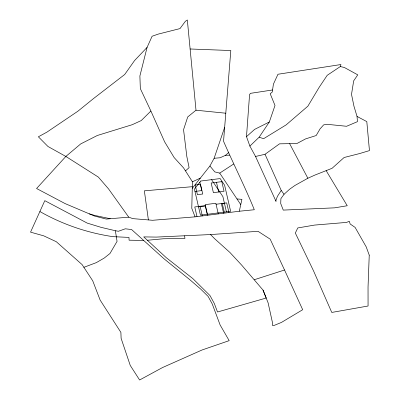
<?xml version="1.0" encoding="UTF-8"?>
<svg xmlns="http://www.w3.org/2000/svg" width="400" height="400" viewBox="0 0 400 400"><rect width="100%" height="100%" fill="white"/><g stroke="black" fill="none" stroke-linecap="round" stroke-linejoin="round"><path stroke-width="0.6" d="M185.535 170.835L189.095 167.645L186.84 156.56L183.55 129.68L187.72 116.95L196 110.21L187.335 20L185.4 21.27L179.98 28.6L158.27 34.09L152.1 36.25L147.065 47.43L139.885 75.99L140.34 88.64L150.895 111.025L164.64 141.86L174.145 157.56L183.555 167.89L192.425 181.805L191.785 208.33L195.07 216.855L239.315 211.23L254.31 209.745C244.895 186.52 233.505 164.185 223.545 141.26L230.805 50.54L190.12 48.985M249.875 146.105L259.145 137.2L263.615 138.695L286.155 124.875L307.885 106.17L319.19 87.29L327.21 75.31L340.31 66.555L344.35 67.48L357.76 74.85L353.675 80.85L351.515 94.365L353.975 106.265L357.035 116.43L357.445 121.665L346.575 126.28L326.865 124.285L323.625 124.89L320.05 128.9L316.175 135.535L305.555 138.91L296.935 143.515L279.52 143.835L265.035 154.29L281.235 190.455L277.435 196.335L275.93 200.345L276.015 201.35L255.54 156.465L249.875 146.105L246.495 136.64L249.575 94.505L250.5 93.33L272.56 89.975M239.315 211.23L241.91 199.35L236.98 198.945M340.31 66.555L340.925 64.54L277.98 74.25L273.415 84.13L272.26 92.03L270.205 93.75L275 105.45L269.325 122L259.145 137.2M192.265 188.35L209.925 165.985L214.13 158.275L224.66 127.33M357.035 116.43L366.805 121.605L369.455 150.6L359.515 153.59L344.12 157.5L332.075 168.3L314.925 175.065L307.86 178.24L294.955 185.45L289.555 189.275L284.04 194.3L280.9 198.65L280.72 203.555L283.265 210.1L334.59 207.84L347.235 205.74L326.155 170.635M147.065 47.43L134.59 60.525L124.695 74.505L93.47 98.6L77.845 111.245L46.84 132.185L38.37 136.79L47.965 146.485L65.85 156.44L98.37 177.11L108.535 188.885L128.735 217.16L132.855 218.63L152.57 220.285L195.07 216.855M150.895 111.025L141.205 120.59L132.205 124.71L97.345 135.48L80.715 143.905L65.85 156.44L36.57 188.51L65.115 203.595L94.395 216.005L106.27 219.06L128.735 217.16M246.495 136.64L254.62 129.385L269.325 122M214.13 158.275L220.13 157.76L225.46 155.325L228.82 152.425M209.925 165.985L214.82 171.915L219.725 173.1L233.685 163.995M200.345 178.115L192.425 181.805M83.885 267.32L96.34 262.625L104.225 258.06L110 253.47L117.065 241.365L115.375 230.73L101.11 227.36L87.255 223.12L44.8 200.665L30.545 232.15L43.715 235.835L56.315 241.73L82.11 264.61L92.725 280.805L100.145 300.09L120.895 332.4L121.11 338.325L130.24 365.41L139.61 380L162.515 367.555L202.01 350.005L229.175 340.645L220.115 324.96L212.27 304.015L208.115 296.41L200.695 289.085L189.96 279.81L164.145 258.89L131.585 229.535L125.3 228.805L118.41 231.27L115.375 230.73M254.335 279.715L284.535 270.005L302.685 309.72L281.46 322.415L274.25 325.385L272.645 325.625L272.42 322.405L268.12 302.885L263.06 290.145L241.805 265.275L229.93 252.47L214.65 238.725L210.55 234.56L156.25 237.09L143.715 236.89L166.305 257.71L192.82 278.58L209.975 295.54L214.32 303.485L217.515 312L266.195 298.035L263.06 290.145M255.54 156.465L265.035 154.29M194.97 191.45L201.77 190.585L199.84 182.235M205.415 205.6L194.77 206.95L197 216.61M216.06 204.245L226.705 202.895L228.935 212.55M198.54 206.9L205.335 206.035L207.245 214.315M224.505 203.6L222.365 203.875L224.275 212.15M147.38 240.265L163.335 238.77L184.92 238.435L184.615 235.82M192.305 186.69L144.355 190.83L148.39 219.935M210.55 234.56L258.045 231.32L270.175 239.145L284.535 270.005M225.46 155.325L229.56 155.145M143.675 240.435L129.09 240.195L128.98 237.405L112.98 236.66A185.775 163.415 15.8 0 1 80.95 229.355A185.425 163.105 15.8 0 1 40.85 212.075L39.89 211.505M196 110.21L225.79 113.215M110.27 218.72L94.755 215.445L89.37 213.875M281.235 190.455L284.04 194.3M219.725 173.1L240.76 204.605M211.575 179.66L222.885 196.6L226.415 211.875M289.63 143.65L307.86 178.24M216.48 182.325L218.71 191.98M221.385 203.57L223.61 213.23M218.29 213.905L215.84 203.28L205.195 204.635L207.645 215.255M200.095 206.275L202.325 215.935M369.24 255.13L368.04 287.06L368.065 306.01L331.775 312.435L313.47 270.725L295.33 233.04L297.77 227.94L314.555 225.08L346.585 222.41L349.285 221.275L350.175 224L355.115 227.41L366.195 246.845L369.24 255.13M200.795 181.03L194.425 189.09L200.45 215.175L230.64 211.34L224.62 185.255L220.155 178.57L200.795 181.03M200.51 184.355L195.19 185.03L197.42 194.685L202.74 194.01L200.51 184.355M221.8 181.645L211.155 183L213.385 192.655L224.03 191.305L221.8 181.645"/></g></svg>
